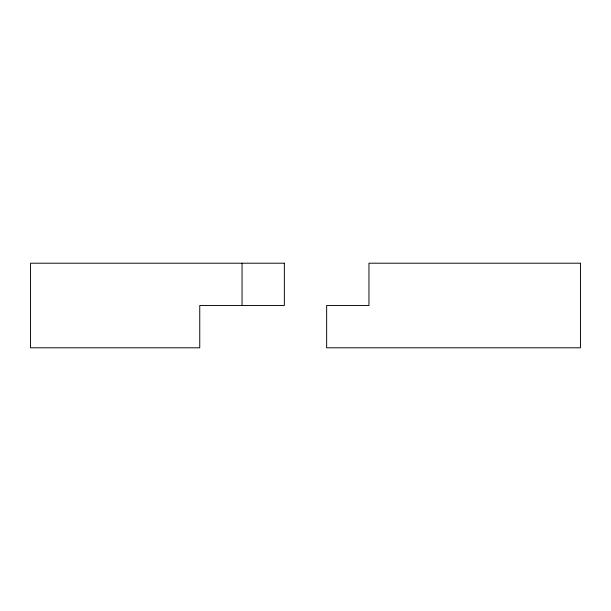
<?xml version="1.0" encoding="UTF-8"?>
<svg xmlns="http://www.w3.org/2000/svg" width="611" height="611" viewBox="0 0 611 611"><rect width="100%" height="100%" fill="white"/><g stroke="black" fill="none" stroke-linecap="round" stroke-linejoin="round"><path stroke-width="0.92" d="M242.048 263.204L242.048 305.5M284.352 263.204L30.55 263.204L30.55 347.796L199.751 347.796L199.751 305.5L284.352 305.5L284.352 263.204M580.45 263.204L368.952 263.204L368.952 305.5L326.648 305.5L326.648 347.796L580.45 347.796L580.45 263.204"/></g></svg>
